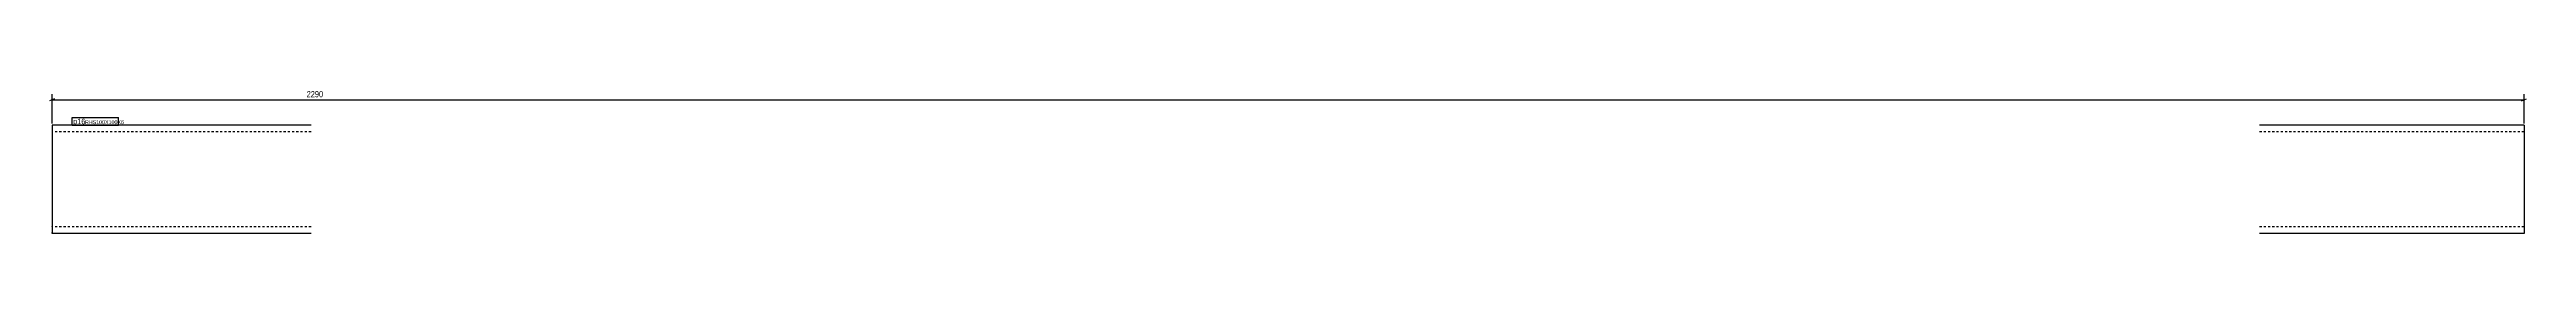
# Model space of a CAD drawing. Header units: millimetres. Extents: x 4 to 2299, y 4 to 137.
import ezdxf

# ---------------------------------------------------------------- set-up
doc = ezdxf.new("R2010")
doc.units = ezdxf.units.MM
doc.linetypes.add('DXK_LINE_DOT2', pattern=[3.9198, 1.9599, -1.9599])
for name, color, linetype in [('MÅLSÆTNING', 7, 'Continuous'), ('STÅL', 7, 'Continuous'), ('TEKST', 7, 'Continuous')]:
    doc.layers.add(name, color=color, linetype=linetype)
doc.styles.add('Arial Narrow', font='ARIALN.TTF', dxfattribs={"height": 0.2})

msp = doc.modelspace()

# ---------------------------------------------------------------- linework, layer by layer
at = {"layer": 'MÅLSÆTNING', "color": 7, "linetype": 'Continuous'}
for p, q in [((9, 128.8), (4.5, 127)), ((6.8, 106), (6.8, 133.3)), ((6.8, 127.9), (2296.8, 127.9)), ((2294.5, 127), (2299, 128.8)), ((2296.8, 106), (2296.8, 133.3))]:
    msp.add_line(p, q, dxfattribs=at)
at = {"layer": 'STÅL', "color": 2, "linetype": 'Continuous'}
for p, q in [((246.8, 104.5), (6.8, 104.5)), ((6.8, 104.5), (6.8, 5.4)), ((2296.8, 104.5), (2051.8, 104.5)), ((2296.8, 104.5), (2296.8, 4.5)), ((6.8, 4.5), (6.8, 5.4)), ((246.8, 4.5), (6.8, 4.5)), ((2296.8, 4.5), (2051.8, 4.5))]:
    msp.add_line(p, q, dxfattribs=at)
at = {"layer": 'STÅL', "color": 7, "linetype": 'DXK_LINE_DOT2'}
for p, q in [((246.8, 98.5), (6.8, 98.5)), ((2296.8, 98.5), (2051.8, 98.5)), ((6.8, 10.5), (6.8, 11)), ((246.8, 10.5), (6.8, 10.5)), ((2296.8, 10.5), (2051.8, 10.5)), ((2296.8, 10.5), (2296.8, 11))]:
    msp.add_line(p, q, dxfattribs=at)

# ---------------------------------------------------------------- next in the draw order: wipeouts: each hides what was drawn before it
at = {"color": 0}
for points, layer in [([(2062, 129.1), (2062, 137.5), (241.5, 137.5), (241.5, 129.1)], 'MÅLSÆTNING'), ([(35.8, 105.5), (35.8, 110.8), (26.3, 110.8), (26.3, 105.5)], 'TEKST')]:
    msp.add_wipeout(points, dxfattribs=at).dxf.layer = layer

# ---------------------------------------------------------------- next in the draw order: texts
at = {"layer": 'MÅLSÆTNING', "color": 3, "style": 'Arial Narrow'}
msp.add_text('2290', height=5.73, dxfattribs=at).set_placement((242.7, 130.3))

# ---------------------------------------------------------------- next in the draw order: wipeouts: each hides what was drawn before it
at = {"color": 0}
msp.add_wipeout([(35.8, 105.5), (35.8, 110.8), (26.3, 110.8), (26.3, 105.5)], dxfattribs=at).dxf.layer = 'TEKST'

# ---------------------------------------------------------------- next in the draw order: linework, layer by layer
at = {"layer": 'TEKST', "color": 7, "linetype": 'Continuous'}
msp.add_line((25.4, 104.6), (25.4, 111.7), dxfattribs=at)

# ---------------------------------------------------------------- next in the draw order: wipeouts: each hides what was drawn before it
at = {"color": 0}
msp.add_wipeout([(67.6, 105.5), (67.6, 109.3), (37.4, 109.3), (37.4, 105.5)], dxfattribs=at).dxf.layer = 'TEKST'

# ---------------------------------------------------------------- next in the draw order: wipeouts: each hides what was drawn before it
msp.add_wipeout([(67.6, 105.5), (67.6, 109.3), (37.4, 109.3), (37.4, 105.5)], dxfattribs=at).dxf.layer = 'TEKST'

# ---------------------------------------------------------------- next in the draw order: linework, layer by layer
at = {"layer": 'TEKST', "color": 7, "linetype": 'Continuous'}
for p, q in [((25.4, 111.7), (68.5, 111.7)), ((25.4, 104.6), (68.5, 104.6)), ((68.5, 104.6), (68.5, 111.7))]:
    msp.add_line(p, q, dxfattribs=at)

# ---------------------------------------------------------------- next in the draw order: texts
at = {"layer": 'TEKST', "color": 3, "style": 'Arial Narrow'}
for s, height, p in [('p16', 5.01, (26.3, 105.5)), ('RHS100X100X6', 3.579, (37.4, 105.5))]:
    msp.add_text(s, height=height, dxfattribs=at).set_placement(p)

doc.saveas('drawing.dxf')
